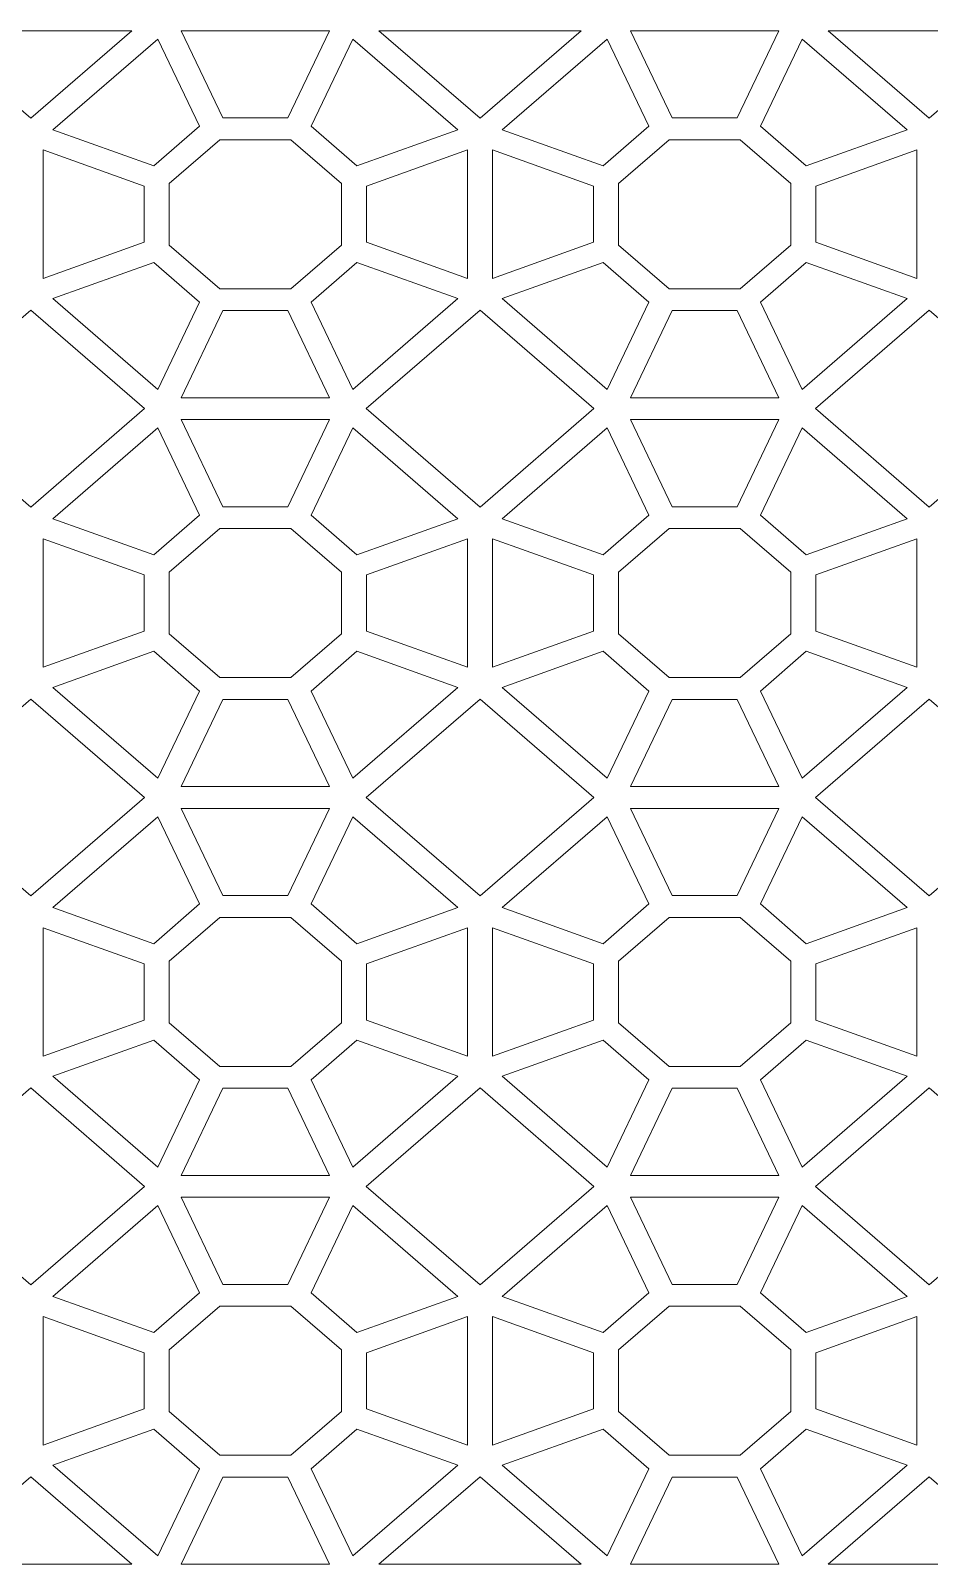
# Model space of a CAD drawing. Header units: millimetres. Extents: x -1200 to 1200, y -590 to 590.
# Drawn here: x -173 to 518, y -590 to 590 of the extents above; entities that cross this region are included whole.
import ezdxf

# ---------------------------------------------------------------- set-up
doc = ezdxf.new("R2010")
doc.units = ezdxf.units.MM
doc.header["$MEASUREMENT"] = 0
doc.layers.add('Layer 1', color=7, linetype='Continuous')

msp = doc.modelspace()

# ---------------------------------------------------------------- linework, layer by layer
at = {"layer": 'Layer 1', "color": 250, "lineweight": 20}
for points, knots in [([(-250.6786, 589.9751), (-250.6786, 589.9751), (-95.0357, 589.9751), (-95.0357, 589.9751), (-95.0357, 589.9751), (-172.8572, 522.608), (-172.8572, 522.608), (-172.8572, 522.608), (-250.6786, 589.9751), (-250.6786, 589.9751)], [0, 0, 0, 0, 0.333333333, 0.333333333, 0.333333333, 0.666666667, 0.666666667, 0.666666667, 1, 1, 1, 1]), ([(-42.9249, 516.45), (-42.9249, 516.45), (-75.0315, 583.5503), (-75.0315, 583.5503), (-75.0315, 583.5503), (-155.7406, 513.6834), (-155.7406, 513.6834), (-155.7406, 513.6834), (-78.2285, 485.8907), (-78.2285, 485.8907), (-78.2285, 485.8907), (-42.9249, 516.45), (-42.9249, 516.45)], [0, 0, 0, 0, 0.25, 0.25, 0.25, 0.5, 0.5, 0.5, 0.75, 0.75, 0.75, 1, 1, 1, 1]), ([(24.9158, 522.8757), (24.9158, 522.8757), (57.0234, 589.9751), (57.0234, 589.9751), (57.0234, 589.9751), (-57.1159, 589.9751), (-57.1159, 589.9751), (-57.1159, 589.9751), (-25.0084, 522.8774), (-25.0084, 522.8774), (-25.0084, 522.8774), (24.9158, 522.8757), (24.9158, 522.8757)], [0, 0, 0, 0, 0.25, 0.25, 0.25, 0.5, 0.5, 0.5, 0.75, 0.75, 0.75, 1, 1, 1, 1]), ([(78.1359, 485.8941), (78.1359, 485.8941), (155.649, 513.6876), (155.649, 513.6876), (155.649, 513.6876), (74.9409, 583.5537), (74.9409, 583.5537), (74.9409, 583.5537), (42.8343, 516.4551), (42.8343, 516.4551), (42.8343, 516.4551), (78.1359, 485.8941), (78.1359, 485.8941)], [0, 0, 0, 0, 0.25, 0.25, 0.25, 0.5, 0.5, 0.5, 0.75, 0.75, 0.75, 1, 1, 1, 1]), ([(94.949, 589.9751), (94.949, 589.9751), (250.5919, 589.9751), (250.5919, 589.9751), (250.5919, 589.9751), (172.7705, 522.608), (172.7705, 522.608), (172.7705, 522.608), (94.949, 589.9751), (94.949, 589.9751)], [0, 0, 0, 0, 0.333333333, 0.333333333, 0.333333333, 0.666666667, 0.666666667, 0.666666667, 1, 1, 1, 1]), ([(267.404, 485.8941), (267.404, 485.8941), (189.8919, 513.6876), (189.8919, 513.6876), (189.8919, 513.6876), (270.601, 583.5537), (270.601, 583.5537), (270.601, 583.5537), (302.7066, 516.4551), (302.7066, 516.4551), (302.7066, 516.4551), (267.404, 485.8941), (267.404, 485.8941)], [0, 0, 0, 0, 0.25, 0.25, 0.25, 0.5, 0.5, 0.5, 0.75, 0.75, 0.75, 1, 1, 1, 1]), ([(320.625, 522.8757), (320.625, 522.8757), (288.5185, 589.9751), (288.5185, 589.9751), (288.5185, 589.9751), (402.6559, 589.9751), (402.6559, 589.9751), (402.6559, 589.9751), (370.5503, 522.8774), (370.5503, 522.8774), (370.5503, 522.8774), (320.625, 522.8757), (320.625, 522.8757)], [0, 0, 0, 0, 0.25, 0.25, 0.25, 0.5, 0.5, 0.5, 0.75, 0.75, 0.75, 1, 1, 1, 1]), ([(388.4649, 516.45), (388.4649, 516.45), (420.5723, 583.5503), (420.5723, 583.5503), (420.5723, 583.5503), (501.2816, 513.6834), (501.2816, 513.6834), (501.2816, 513.6834), (423.7713, 485.8907), (423.7713, 485.8907), (423.7713, 485.8907), (388.4649, 516.45), (388.4649, 516.45)], [0, 0, 0, 0, 0.25, 0.25, 0.25, 0.5, 0.5, 0.5, 0.75, 0.75, 0.75, 1, 1, 1, 1]), ([(440.5766, 589.9751), (440.5766, 589.9751), (596.2195, 589.9751), (596.2195, 589.9751), (596.2195, 589.9751), (518.3981, 522.608), (518.3981, 522.608), (518.3981, 522.608), (440.5766, 589.9751), (440.5766, 589.9751)], [0, 0, 0, 0, 0.333333333, 0.333333333, 0.333333333, 0.666666667, 0.666666667, 0.666666667, 1, 1, 1, 1]), ([(-85.6483, 470.3793), (-85.6483, 470.3793), (-163.1605, 498.1721), (-163.1605, 498.1721), (-163.1605, 498.1721), (-163.1605, 399.3725), (-163.1605, 399.3725), (-163.1605, 399.3725), (-85.6503, 427.166), (-85.6503, 427.166), (-85.6503, 427.166), (-85.6483, 470.3793), (-85.6483, 470.3793)], [0, 0, 0, 0, 0.25, 0.25, 0.25, 0.5, 0.5, 0.5, 0.75, 0.75, 0.75, 1, 1, 1, 1]), ([(66.1713, 472.5106), (66.1713, 472.5106), (66.1703, 425.0272), (66.1703, 425.0272), (66.1703, 425.0272), (27.3846, 391.4511), (27.3846, 391.4511), (27.3846, 391.4511), (-27.4714, 391.4527), (-27.4714, 391.4527), (-27.4714, 391.4527), (-66.257, 425.0289), (-66.257, 425.0289), (-66.257, 425.0289), (-66.255, 472.514), (-66.255, 472.514), (-66.255, 472.514), (-27.4674, 506.0893), (-27.4674, 506.0893), (-27.4674, 506.0893), (27.3846, 506.0876), (27.3846, 506.0876), (27.3846, 506.0876), (66.1713, 472.5106), (66.1713, 472.5106)], [0, 0, 0, 0, 0.125, 0.125, 0.125, 0.25, 0.25, 0.25, 0.375, 0.375, 0.375, 0.5, 0.5, 0.5, 0.625, 0.625, 0.625, 0.75, 0.75, 0.75, 0.875, 0.875, 0.875, 1, 1, 1, 1]), ([(163.0738, 498.1796), (163.0738, 498.1796), (85.5645, 470.3869), (85.5645, 470.3869), (85.5645, 470.3869), (85.5626, 427.1601), (85.5626, 427.1601), (85.5626, 427.1601), (163.0738, 399.3666), (163.0738, 399.3666), (163.0738, 399.3666), (163.0738, 498.1796), (163.0738, 498.1796)], [0, 0, 0, 0, 0.25, 0.25, 0.25, 0.5, 0.5, 0.5, 0.75, 0.75, 0.75, 1, 1, 1, 1]), ([(182.4671, 498.1796), (182.4671, 498.1796), (259.9764, 470.3869), (259.9764, 470.3869), (259.9764, 470.3869), (259.9774, 427.1601), (259.9774, 427.1601), (259.9774, 427.1601), (182.4671, 399.3666), (182.4671, 399.3666), (182.4671, 399.3666), (182.4671, 498.1796), (182.4671, 498.1796)], [0, 0, 0, 0, 0.25, 0.25, 0.25, 0.5, 0.5, 0.5, 0.75, 0.75, 0.75, 1, 1, 1, 1]), ([(279.3696, 472.5106), (279.3696, 472.5106), (279.3706, 425.0272), (279.3706, 425.0272), (279.3706, 425.0272), (318.1572, 391.4511), (318.1572, 391.4511), (318.1572, 391.4511), (373.0132, 391.4527), (373.0132, 391.4527), (373.0132, 391.4527), (411.7979, 425.0289), (411.7979, 425.0289), (411.7979, 425.0289), (411.796, 472.514), (411.796, 472.514), (411.796, 472.514), (373.0084, 506.0893), (373.0084, 506.0893), (373.0084, 506.0893), (318.1553, 506.0876), (318.1553, 506.0876), (318.1553, 506.0876), (279.3696, 472.5106), (279.3696, 472.5106)], [0, 0, 0, 0, 0.125, 0.125, 0.125, 0.25, 0.25, 0.25, 0.375, 0.375, 0.375, 0.5, 0.5, 0.5, 0.625, 0.625, 0.625, 0.75, 0.75, 0.75, 0.875, 0.875, 0.875, 1, 1, 1, 1]), ([(508.7014, 399.3725), (508.7014, 399.3725), (508.7014, 498.1721), (508.7014, 498.1721), (508.7014, 498.1721), (431.1883, 470.3793), (431.1883, 470.3793), (431.1883, 470.3793), (431.1922, 427.166), (431.1922, 427.166), (431.1922, 427.166), (508.7014, 399.3725), (508.7014, 399.3725)], [0, 0, 0, 0, 0.25, 0.25, 0.25, 0.5, 0.5, 0.5, 0.75, 0.75, 0.75, 1, 1, 1, 1]), ([(-78.2342, 411.6546), (-78.2342, 411.6546), (-155.7444, 383.8611), (-155.7444, 383.8611), (-155.7444, 383.8611), (-75.0334, 313.9925), (-75.0334, 313.9925), (-75.0334, 313.9925), (-42.9259, 381.0903), (-42.9259, 381.0903), (-42.9259, 381.0903), (-78.2342, 411.6546), (-78.2342, 411.6546)], [0, 0, 0, 0, 0.25, 0.25, 0.25, 0.5, 0.5, 0.5, 0.75, 0.75, 0.75, 1, 1, 1, 1]), ([(42.8363, 381.0869), (42.8363, 381.0869), (74.9429, 313.9891), (74.9429, 313.9891), (74.9429, 313.9891), (155.652, 383.8561), (155.652, 383.8561), (155.652, 383.8561), (78.1418, 411.6488), (78.1418, 411.6488), (78.1418, 411.6488), (42.8363, 381.0869), (42.8363, 381.0869)], [0, 0, 0, 0, 0.25, 0.25, 0.25, 0.5, 0.5, 0.5, 0.75, 0.75, 0.75, 1, 1, 1, 1]), ([(302.7047, 381.0869), (302.7047, 381.0869), (270.5981, 313.9891), (270.5981, 313.9891), (270.5981, 313.9891), (189.8889, 383.8561), (189.8889, 383.8561), (189.8889, 383.8561), (267.3992, 411.6488), (267.3992, 411.6488), (267.3992, 411.6488), (302.7047, 381.0869), (302.7047, 381.0869)], [0, 0, 0, 0, 0.25, 0.25, 0.25, 0.5, 0.5, 0.5, 0.75, 0.75, 0.75, 1, 1, 1, 1]), ([(423.7742, 411.6546), (423.7742, 411.6546), (501.2863, 383.8611), (501.2863, 383.8611), (501.2863, 383.8611), (420.5743, 313.9925), (420.5743, 313.9925), (420.5743, 313.9925), (388.4677, 381.0903), (388.4677, 381.0903), (388.4677, 381.0903), (423.7742, 411.6546), (423.7742, 411.6546)], [0, 0, 0, 0, 0.25, 0.25, 0.25, 0.5, 0.5, 0.5, 0.75, 0.75, 0.75, 1, 1, 1, 1]), ([(-85.339, 299.172), (-85.339, 299.172), (-172.8572, 374.9332), (-172.8572, 374.9332), (-172.8572, 374.9332), (-260.3753, 299.172), (-260.3753, 299.172), (-260.3753, 299.172), (-172.8572, 223.4107), (-172.8572, 223.4107), (-172.8572, 223.4107), (-85.339, 299.172), (-85.339, 299.172)], [0, 0, 0, 0, 0.25, 0.25, 0.25, 0.5, 0.5, 0.5, 0.75, 0.75, 0.75, 1, 1, 1, 1]), ([(-25.0103, 374.6646), (-25.0103, 374.6646), (-57.1179, 307.566), (-57.1179, 307.566), (-57.1179, 307.566), (57.0244, 307.566), (57.0244, 307.566), (57.0244, 307.566), (24.9187, 374.6629), (24.9187, 374.6629), (24.9187, 374.6629), (-25.0103, 374.6646), (-25.0103, 374.6646)], [0, 0, 0, 0, 0.25, 0.25, 0.25, 0.5, 0.5, 0.5, 0.75, 0.75, 0.75, 1, 1, 1, 1]), ([(172.7705, 374.9332), (172.7705, 374.9332), (260.2886, 299.172), (260.2886, 299.172), (260.2886, 299.172), (172.7705, 223.4107), (172.7705, 223.4107), (172.7705, 223.4107), (85.2523, 299.172), (85.2523, 299.172), (85.2523, 299.172), (172.7705, 374.9332), (172.7705, 374.9332)], [0, 0, 0, 0, 0.25, 0.25, 0.25, 0.5, 0.5, 0.5, 0.75, 0.75, 0.75, 1, 1, 1, 1]), ([(370.5512, 374.6646), (370.5512, 374.6646), (402.6578, 307.566), (402.6578, 307.566), (402.6578, 307.566), (288.5175, 307.566), (288.5175, 307.566), (288.5175, 307.566), (320.6222, 374.6629), (320.6222, 374.6629), (320.6222, 374.6629), (370.5512, 374.6646), (370.5512, 374.6646)], [0, 0, 0, 0, 0.25, 0.25, 0.25, 0.5, 0.5, 0.5, 0.75, 0.75, 0.75, 1, 1, 1, 1]), ([(605.9162, 299.172), (605.9162, 299.172), (518.3981, 374.9332), (518.3981, 374.9332), (518.3981, 374.9332), (430.88, 299.172), (430.88, 299.172), (430.88, 299.172), (518.3981, 223.4107), (518.3981, 223.4107), (518.3981, 223.4107), (605.9162, 299.172), (605.9162, 299.172)], [0, 0, 0, 0, 0.25, 0.25, 0.25, 0.5, 0.5, 0.5, 0.75, 0.75, 0.75, 1, 1, 1, 1]), ([(-78.2342, 186.6893), (-78.2342, 186.6893), (-155.7444, 214.4828), (-155.7444, 214.4828), (-155.7444, 214.4828), (-75.0334, 284.3514), (-75.0334, 284.3514), (-75.0334, 284.3514), (-42.9259, 217.2537), (-42.9259, 217.2537), (-42.9259, 217.2537), (-78.2342, 186.6893), (-78.2342, 186.6893)], [0, 0, 0, 0, 0.25, 0.25, 0.25, 0.5, 0.5, 0.5, 0.75, 0.75, 0.75, 1, 1, 1, 1]), ([(-25.0103, 223.6793), (-25.0103, 223.6793), (-57.1179, 290.778), (-57.1179, 290.778), (-57.1179, 290.778), (57.0244, 290.778), (57.0244, 290.778), (57.0244, 290.778), (24.9187, 223.681), (24.9187, 223.681), (24.9187, 223.681), (-25.0103, 223.6793), (-25.0103, 223.6793)], [0, 0, 0, 0, 0.25, 0.25, 0.25, 0.5, 0.5, 0.5, 0.75, 0.75, 0.75, 1, 1, 1, 1]), ([(42.8363, 217.257), (42.8363, 217.257), (74.9429, 284.3548), (74.9429, 284.3548), (74.9429, 284.3548), (155.652, 214.4878), (155.652, 214.4878), (155.652, 214.4878), (78.1418, 186.6951), (78.1418, 186.6951), (78.1418, 186.6951), (42.8363, 217.257), (42.8363, 217.257)], [0, 0, 0, 0, 0.25, 0.25, 0.25, 0.5, 0.5, 0.5, 0.75, 0.75, 0.75, 1, 1, 1, 1]), ([(302.7047, 217.257), (302.7047, 217.257), (270.5981, 284.3548), (270.5981, 284.3548), (270.5981, 284.3548), (189.8889, 214.4878), (189.8889, 214.4878), (189.8889, 214.4878), (267.3992, 186.6951), (267.3992, 186.6951), (267.3992, 186.6951), (302.7047, 217.257), (302.7047, 217.257)], [0, 0, 0, 0, 0.25, 0.25, 0.25, 0.5, 0.5, 0.5, 0.75, 0.75, 0.75, 1, 1, 1, 1]), ([(370.5512, 223.6793), (370.5512, 223.6793), (402.6578, 290.778), (402.6578, 290.778), (402.6578, 290.778), (288.5175, 290.778), (288.5175, 290.778), (288.5175, 290.778), (320.6222, 223.681), (320.6222, 223.681), (320.6222, 223.681), (370.5512, 223.6793), (370.5512, 223.6793)], [0, 0, 0, 0, 0.25, 0.25, 0.25, 0.5, 0.5, 0.5, 0.75, 0.75, 0.75, 1, 1, 1, 1]), ([(423.7742, 186.6893), (423.7742, 186.6893), (501.2863, 214.4828), (501.2863, 214.4828), (501.2863, 214.4828), (420.5743, 284.3514), (420.5743, 284.3514), (420.5743, 284.3514), (388.4677, 217.2537), (388.4677, 217.2537), (388.4677, 217.2537), (423.7742, 186.6893), (423.7742, 186.6893)], [0, 0, 0, 0, 0.25, 0.25, 0.25, 0.5, 0.5, 0.5, 0.75, 0.75, 0.75, 1, 1, 1, 1]), ([(66.1713, 125.8333), (66.1713, 125.8333), (66.1703, 173.3167), (66.1703, 173.3167), (66.1703, 173.3167), (27.3846, 206.8929), (27.3846, 206.8929), (27.3846, 206.8929), (-27.4714, 206.8912), (-27.4714, 206.8912), (-27.4714, 206.8912), (-66.257, 173.315), (-66.257, 173.315), (-66.257, 173.315), (-66.255, 125.83), (-66.255, 125.83), (-66.255, 125.83), (-27.4674, 92.2546), (-27.4674, 92.2546), (-27.4674, 92.2546), (27.3846, 92.2563), (27.3846, 92.2563), (27.3846, 92.2563), (66.1713, 125.8333), (66.1713, 125.8333)], [0, 0, 0, 0, 0.125, 0.125, 0.125, 0.25, 0.25, 0.25, 0.375, 0.375, 0.375, 0.5, 0.5, 0.5, 0.625, 0.625, 0.625, 0.75, 0.75, 0.75, 0.875, 0.875, 0.875, 1, 1, 1, 1]), ([(279.3696, 125.8333), (279.3696, 125.8333), (279.3706, 173.3167), (279.3706, 173.3167), (279.3706, 173.3167), (318.1572, 206.8929), (318.1572, 206.8929), (318.1572, 206.8929), (373.0132, 206.8912), (373.0132, 206.8912), (373.0132, 206.8912), (411.7979, 173.315), (411.7979, 173.315), (411.7979, 173.315), (411.796, 125.83), (411.796, 125.83), (411.796, 125.83), (373.0084, 92.2546), (373.0084, 92.2546), (373.0084, 92.2546), (318.1553, 92.2563), (318.1553, 92.2563), (318.1553, 92.2563), (279.3696, 125.8333), (279.3696, 125.8333)], [0, 0, 0, 0, 0.125, 0.125, 0.125, 0.25, 0.25, 0.25, 0.375, 0.375, 0.375, 0.5, 0.5, 0.5, 0.625, 0.625, 0.625, 0.75, 0.75, 0.75, 0.875, 0.875, 0.875, 1, 1, 1, 1]), ([(-85.6483, 127.9646), (-85.6483, 127.9646), (-163.1605, 100.1719), (-163.1605, 100.1719), (-163.1605, 100.1719), (-163.1605, 198.9714), (-163.1605, 198.9714), (-163.1605, 198.9714), (-85.6503, 171.1779), (-85.6503, 171.1779), (-85.6503, 171.1779), (-85.6483, 127.9646), (-85.6483, 127.9646)], [0, 0, 0, 0, 0.25, 0.25, 0.25, 0.5, 0.5, 0.5, 0.75, 0.75, 0.75, 1, 1, 1, 1]), ([(163.0738, 100.1643), (163.0738, 100.1643), (85.5645, 127.957), (85.5645, 127.957), (85.5645, 127.957), (85.5626, 171.1838), (85.5626, 171.1838), (85.5626, 171.1838), (163.0738, 198.9773), (163.0738, 198.9773), (163.0738, 198.9773), (163.0738, 100.1643), (163.0738, 100.1643)], [0, 0, 0, 0, 0.25, 0.25, 0.25, 0.5, 0.5, 0.5, 0.75, 0.75, 0.75, 1, 1, 1, 1]), ([(182.4671, 100.1643), (182.4671, 100.1643), (259.9764, 127.957), (259.9764, 127.957), (259.9764, 127.957), (259.9774, 171.1838), (259.9774, 171.1838), (259.9774, 171.1838), (182.4671, 198.9773), (182.4671, 198.9773), (182.4671, 198.9773), (182.4671, 100.1643), (182.4671, 100.1643)], [0, 0, 0, 0, 0.25, 0.25, 0.25, 0.5, 0.5, 0.5, 0.75, 0.75, 0.75, 1, 1, 1, 1]), ([(508.7014, 198.9714), (508.7014, 198.9714), (508.7014, 100.1719), (508.7014, 100.1719), (508.7014, 100.1719), (431.1883, 127.9646), (431.1883, 127.9646), (431.1883, 127.9646), (431.1922, 171.1779), (431.1922, 171.1779), (431.1922, 171.1779), (508.7014, 198.9714), (508.7014, 198.9714)], [0, 0, 0, 0, 0.25, 0.25, 0.25, 0.5, 0.5, 0.5, 0.75, 0.75, 0.75, 1, 1, 1, 1]), ([(-42.9249, 81.8939), (-42.9249, 81.8939), (-75.0315, 14.7936), (-75.0315, 14.7936), (-75.0315, 14.7936), (-155.7406, 84.6605), (-155.7406, 84.6605), (-155.7406, 84.6605), (-78.2285, 112.4532), (-78.2285, 112.4532), (-78.2285, 112.4532), (-42.9249, 81.8939), (-42.9249, 81.8939)], [0, 0, 0, 0, 0.25, 0.25, 0.25, 0.5, 0.5, 0.5, 0.75, 0.75, 0.75, 1, 1, 1, 1]), ([(78.1359, 112.4498), (78.1359, 112.4498), (155.649, 84.6564), (155.649, 84.6564), (155.649, 84.6564), (74.9409, 14.7902), (74.9409, 14.7902), (74.9409, 14.7902), (42.8343, 81.8888), (42.8343, 81.8888), (42.8343, 81.8888), (78.1359, 112.4498), (78.1359, 112.4498)], [0, 0, 0, 0, 0.25, 0.25, 0.25, 0.5, 0.5, 0.5, 0.75, 0.75, 0.75, 1, 1, 1, 1]), ([(267.404, 112.4498), (267.404, 112.4498), (189.8919, 84.6564), (189.8919, 84.6564), (189.8919, 84.6564), (270.601, 14.7902), (270.601, 14.7902), (270.601, 14.7902), (302.7066, 81.8888), (302.7066, 81.8888), (302.7066, 81.8888), (267.404, 112.4498), (267.404, 112.4498)], [0, 0, 0, 0, 0.25, 0.25, 0.25, 0.5, 0.5, 0.5, 0.75, 0.75, 0.75, 1, 1, 1, 1]), ([(388.4649, 81.8939), (388.4649, 81.8939), (420.5723, 14.7936), (420.5723, 14.7936), (420.5723, 14.7936), (501.2816, 84.6605), (501.2816, 84.6605), (501.2816, 84.6605), (423.7713, 112.4532), (423.7713, 112.4532), (423.7713, 112.4532), (388.4649, 81.8939), (388.4649, 81.8939)], [0, 0, 0, 0, 0.25, 0.25, 0.25, 0.5, 0.5, 0.5, 0.75, 0.75, 0.75, 1, 1, 1, 1]), ([(-172.8572, 75.736), (-172.8572, 75.736), (-85.339, -0.0253), (-85.339, -0.0253), (-85.339, -0.0253), (-172.8572, -75.7865), (-172.8572, -75.7865), (-172.8572, -75.7865), (-260.3753, -0.0253), (-260.3753, -0.0253), (-260.3753, -0.0253), (-172.8572, 75.736), (-172.8572, 75.736)], [0, 0, 0, 0, 0.25, 0.25, 0.25, 0.5, 0.5, 0.5, 0.75, 0.75, 0.75, 1, 1, 1, 1]), ([(24.9158, 75.4682), (24.9158, 75.4682), (57.0234, 8.3688), (57.0234, 8.3688), (57.0234, 8.3688), (-57.1159, 8.3688), (-57.1159, 8.3688), (-57.1159, 8.3688), (-25.0084, 75.4666), (-25.0084, 75.4666), (-25.0084, 75.4666), (24.9158, 75.4682), (24.9158, 75.4682)], [0, 0, 0, 0, 0.25, 0.25, 0.25, 0.5, 0.5, 0.5, 0.75, 0.75, 0.75, 1, 1, 1, 1]), ([(260.2886, -0.0253), (260.2886, -0.0253), (172.7705, 75.736), (172.7705, 75.736), (172.7705, 75.736), (85.2523, -0.0253), (85.2523, -0.0253), (85.2523, -0.0253), (172.7705, -75.7865), (172.7705, -75.7865), (172.7705, -75.7865), (260.2886, -0.0253), (260.2886, -0.0253)], [0, 0, 0, 0, 0.25, 0.25, 0.25, 0.5, 0.5, 0.5, 0.75, 0.75, 0.75, 1, 1, 1, 1]), ([(320.625, 75.4682), (320.625, 75.4682), (288.5185, 8.3688), (288.5185, 8.3688), (288.5185, 8.3688), (402.6559, 8.3688), (402.6559, 8.3688), (402.6559, 8.3688), (370.5503, 75.4666), (370.5503, 75.4666), (370.5503, 75.4666), (320.625, 75.4682), (320.625, 75.4682)], [0, 0, 0, 0, 0.25, 0.25, 0.25, 0.5, 0.5, 0.5, 0.75, 0.75, 0.75, 1, 1, 1, 1]), ([(518.3981, 75.736), (518.3981, 75.736), (605.9162, -0.0253), (605.9162, -0.0253), (605.9162, -0.0253), (518.3981, -75.7865), (518.3981, -75.7865), (518.3981, -75.7865), (430.88, -0.0253), (430.88, -0.0253), (430.88, -0.0253), (518.3981, 75.736), (518.3981, 75.736)], [0, 0, 0, 0, 0.25, 0.25, 0.25, 0.5, 0.5, 0.5, 0.75, 0.75, 0.75, 1, 1, 1, 1]), ([(24.9158, -75.5188), (24.9158, -75.5188), (57.0234, -8.4193), (57.0234, -8.4193), (57.0234, -8.4193), (-57.1159, -8.4193), (-57.1159, -8.4193), (-57.1159, -8.4193), (-25.0084, -75.5171), (-25.0084, -75.5171), (-25.0084, -75.5171), (24.9158, -75.5188), (24.9158, -75.5188)], [0, 0, 0, 0, 0.25, 0.25, 0.25, 0.5, 0.5, 0.5, 0.75, 0.75, 0.75, 1, 1, 1, 1]), ([(320.625, -75.5188), (320.625, -75.5188), (288.5185, -8.4193), (288.5185, -8.4193), (288.5185, -8.4193), (402.6559, -8.4193), (402.6559, -8.4193), (402.6559, -8.4193), (370.5503, -75.5171), (370.5503, -75.5171), (370.5503, -75.5171), (320.625, -75.5188), (320.625, -75.5188)], [0, 0, 0, 0, 0.25, 0.25, 0.25, 0.5, 0.5, 0.5, 0.75, 0.75, 0.75, 1, 1, 1, 1]), ([(-42.9249, -81.9444), (-42.9249, -81.9444), (-75.0315, -14.8441), (-75.0315, -14.8441), (-75.0315, -14.8441), (-155.7406, -84.7111), (-155.7406, -84.7111), (-155.7406, -84.7111), (-78.2285, -112.5037), (-78.2285, -112.5037), (-78.2285, -112.5037), (-42.9249, -81.9444), (-42.9249, -81.9444)], [0, 0, 0, 0, 0.25, 0.25, 0.25, 0.5, 0.5, 0.5, 0.75, 0.75, 0.75, 1, 1, 1, 1]), ([(78.1359, -112.5004), (78.1359, -112.5004), (155.649, -84.7069), (155.649, -84.7069), (155.649, -84.7069), (74.9409, -14.8408), (74.9409, -14.8408), (74.9409, -14.8408), (42.8343, -81.9394), (42.8343, -81.9394), (42.8343, -81.9394), (78.1359, -112.5004), (78.1359, -112.5004)], [0, 0, 0, 0, 0.25, 0.25, 0.25, 0.5, 0.5, 0.5, 0.75, 0.75, 0.75, 1, 1, 1, 1]), ([(267.404, -112.5004), (267.404, -112.5004), (189.8919, -84.7069), (189.8919, -84.7069), (189.8919, -84.7069), (270.601, -14.8408), (270.601, -14.8408), (270.601, -14.8408), (302.7066, -81.9394), (302.7066, -81.9394), (302.7066, -81.9394), (267.404, -112.5004), (267.404, -112.5004)], [0, 0, 0, 0, 0.25, 0.25, 0.25, 0.5, 0.5, 0.5, 0.75, 0.75, 0.75, 1, 1, 1, 1]), ([(388.4649, -81.9444), (388.4649, -81.9444), (420.5723, -14.8441), (420.5723, -14.8441), (420.5723, -14.8441), (501.2816, -84.7111), (501.2816, -84.7111), (501.2816, -84.7111), (423.7713, -112.5037), (423.7713, -112.5037), (423.7713, -112.5037), (388.4649, -81.9444), (388.4649, -81.9444)], [0, 0, 0, 0, 0.25, 0.25, 0.25, 0.5, 0.5, 0.5, 0.75, 0.75, 0.75, 1, 1, 1, 1]), ([(66.1713, -125.8838), (66.1713, -125.8838), (66.1703, -173.3673), (66.1703, -173.3673), (66.1703, -173.3673), (27.3846, -206.9434), (27.3846, -206.9434), (27.3846, -206.9434), (-27.4714, -206.9418), (-27.4714, -206.9418), (-27.4714, -206.9418), (-66.257, -173.3656), (-66.257, -173.3656), (-66.257, -173.3656), (-66.255, -125.8805), (-66.255, -125.8805), (-66.255, -125.8805), (-27.4674, -92.3052), (-27.4674, -92.3052), (-27.4674, -92.3052), (27.3846, -92.3068), (27.3846, -92.3068), (27.3846, -92.3068), (66.1713, -125.8838), (66.1713, -125.8838)], [0, 0, 0, 0, 0.125, 0.125, 0.125, 0.25, 0.25, 0.25, 0.375, 0.375, 0.375, 0.5, 0.5, 0.5, 0.625, 0.625, 0.625, 0.75, 0.75, 0.75, 0.875, 0.875, 0.875, 1, 1, 1, 1]), ([(279.3696, -125.8838), (279.3696, -125.8838), (279.3706, -173.3673), (279.3706, -173.3673), (279.3706, -173.3673), (318.1572, -206.9434), (318.1572, -206.9434), (318.1572, -206.9434), (373.0132, -206.9418), (373.0132, -206.9418), (373.0132, -206.9418), (411.7979, -173.3656), (411.7979, -173.3656), (411.7979, -173.3656), (411.796, -125.8805), (411.796, -125.8805), (411.796, -125.8805), (373.0084, -92.3052), (373.0084, -92.3052), (373.0084, -92.3052), (318.1553, -92.3068), (318.1553, -92.3068), (318.1553, -92.3068), (279.3696, -125.8838), (279.3696, -125.8838)], [0, 0, 0, 0, 0.125, 0.125, 0.125, 0.25, 0.25, 0.25, 0.375, 0.375, 0.375, 0.5, 0.5, 0.5, 0.625, 0.625, 0.625, 0.75, 0.75, 0.75, 0.875, 0.875, 0.875, 1, 1, 1, 1]), ([(-85.6483, -128.0151), (-85.6483, -128.0151), (-163.1605, -100.2224), (-163.1605, -100.2224), (-163.1605, -100.2224), (-163.1605, -199.022), (-163.1605, -199.022), (-163.1605, -199.022), (-85.6503, -171.2285), (-85.6503, -171.2285), (-85.6503, -171.2285), (-85.6483, -128.0151), (-85.6483, -128.0151)], [0, 0, 0, 0, 0.25, 0.25, 0.25, 0.5, 0.5, 0.5, 0.75, 0.75, 0.75, 1, 1, 1, 1]), ([(163.0738, -100.2149), (163.0738, -100.2149), (85.5645, -128.0076), (85.5645, -128.0076), (85.5645, -128.0076), (85.5626, -171.2344), (85.5626, -171.2344), (85.5626, -171.2344), (163.0738, -199.0278), (163.0738, -199.0278), (163.0738, -199.0278), (163.0738, -100.2149), (163.0738, -100.2149)], [0, 0, 0, 0, 0.25, 0.25, 0.25, 0.5, 0.5, 0.5, 0.75, 0.75, 0.75, 1, 1, 1, 1]), ([(182.4671, -100.2149), (182.4671, -100.2149), (259.9764, -128.0076), (259.9764, -128.0076), (259.9764, -128.0076), (259.9774, -171.2344), (259.9774, -171.2344), (259.9774, -171.2344), (182.4671, -199.0278), (182.4671, -199.0278), (182.4671, -199.0278), (182.4671, -100.2149), (182.4671, -100.2149)], [0, 0, 0, 0, 0.25, 0.25, 0.25, 0.5, 0.5, 0.5, 0.75, 0.75, 0.75, 1, 1, 1, 1]), ([(508.7014, -199.022), (508.7014, -199.022), (508.7014, -100.2224), (508.7014, -100.2224), (508.7014, -100.2224), (431.1883, -128.0151), (431.1883, -128.0151), (431.1883, -128.0151), (431.1922, -171.2285), (431.1922, -171.2285), (431.1922, -171.2285), (508.7014, -199.022), (508.7014, -199.022)], [0, 0, 0, 0, 0.25, 0.25, 0.25, 0.5, 0.5, 0.5, 0.75, 0.75, 0.75, 1, 1, 1, 1]), ([(-78.2342, -186.7398), (-78.2342, -186.7398), (-155.7444, -214.5334), (-155.7444, -214.5334), (-155.7444, -214.5334), (-75.0334, -284.402), (-75.0334, -284.402), (-75.0334, -284.402), (-42.9259, -217.3042), (-42.9259, -217.3042), (-42.9259, -217.3042), (-78.2342, -186.7398), (-78.2342, -186.7398)], [0, 0, 0, 0, 0.25, 0.25, 0.25, 0.5, 0.5, 0.5, 0.75, 0.75, 0.75, 1, 1, 1, 1]), ([(42.8363, -217.3076), (42.8363, -217.3076), (74.9429, -284.4054), (74.9429, -284.4054), (74.9429, -284.4054), (155.652, -214.5384), (155.652, -214.5384), (155.652, -214.5384), (78.1418, -186.7457), (78.1418, -186.7457), (78.1418, -186.7457), (42.8363, -217.3076), (42.8363, -217.3076)], [0, 0, 0, 0, 0.25, 0.25, 0.25, 0.5, 0.5, 0.5, 0.75, 0.75, 0.75, 1, 1, 1, 1]), ([(302.7047, -217.3076), (302.7047, -217.3076), (270.5981, -284.4054), (270.5981, -284.4054), (270.5981, -284.4054), (189.8889, -214.5384), (189.8889, -214.5384), (189.8889, -214.5384), (267.3992, -186.7457), (267.3992, -186.7457), (267.3992, -186.7457), (302.7047, -217.3076), (302.7047, -217.3076)], [0, 0, 0, 0, 0.25, 0.25, 0.25, 0.5, 0.5, 0.5, 0.75, 0.75, 0.75, 1, 1, 1, 1]), ([(423.7742, -186.7398), (423.7742, -186.7398), (501.2863, -214.5334), (501.2863, -214.5334), (501.2863, -214.5334), (420.5743, -284.402), (420.5743, -284.402), (420.5743, -284.402), (388.4677, -217.3042), (388.4677, -217.3042), (388.4677, -217.3042), (423.7742, -186.7398), (423.7742, -186.7398)], [0, 0, 0, 0, 0.25, 0.25, 0.25, 0.5, 0.5, 0.5, 0.75, 0.75, 0.75, 1, 1, 1, 1]), ([(-85.339, -299.2225), (-85.339, -299.2225), (-172.8572, -223.4612), (-172.8572, -223.4612), (-172.8572, -223.4612), (-260.3753, -299.2225), (-260.3753, -299.2225), (-260.3753, -299.2225), (-172.8572, -374.9838), (-172.8572, -374.9838), (-172.8572, -374.9838), (-85.339, -299.2225), (-85.339, -299.2225)], [0, 0, 0, 0, 0.25, 0.25, 0.25, 0.5, 0.5, 0.5, 0.75, 0.75, 0.75, 1, 1, 1, 1]), ([(-25.0103, -223.7298), (-25.0103, -223.7298), (-57.1179, -290.8285), (-57.1179, -290.8285), (-57.1179, -290.8285), (57.0244, -290.8285), (57.0244, -290.8285), (57.0244, -290.8285), (24.9187, -223.7315), (24.9187, -223.7315), (24.9187, -223.7315), (-25.0103, -223.7298), (-25.0103, -223.7298)], [0, 0, 0, 0, 0.25, 0.25, 0.25, 0.5, 0.5, 0.5, 0.75, 0.75, 0.75, 1, 1, 1, 1]), ([(172.7705, -223.4612), (172.7705, -223.4612), (260.2886, -299.2225), (260.2886, -299.2225), (260.2886, -299.2225), (172.7705, -374.9838), (172.7705, -374.9838), (172.7705, -374.9838), (85.2523, -299.2225), (85.2523, -299.2225), (85.2523, -299.2225), (172.7705, -223.4612), (172.7705, -223.4612)], [0, 0, 0, 0, 0.25, 0.25, 0.25, 0.5, 0.5, 0.5, 0.75, 0.75, 0.75, 1, 1, 1, 1]), ([(370.5512, -223.7298), (370.5512, -223.7298), (402.6578, -290.8285), (402.6578, -290.8285), (402.6578, -290.8285), (288.5175, -290.8285), (288.5175, -290.8285), (288.5175, -290.8285), (320.6222, -223.7315), (320.6222, -223.7315), (320.6222, -223.7315), (370.5512, -223.7298), (370.5512, -223.7298)], [0, 0, 0, 0, 0.25, 0.25, 0.25, 0.5, 0.5, 0.5, 0.75, 0.75, 0.75, 1, 1, 1, 1]), ([(605.9162, -299.2225), (605.9162, -299.2225), (518.3981, -223.4612), (518.3981, -223.4612), (518.3981, -223.4612), (430.88, -299.2225), (430.88, -299.2225), (430.88, -299.2225), (518.3981, -374.9838), (518.3981, -374.9838), (518.3981, -374.9838), (605.9162, -299.2225), (605.9162, -299.2225)], [0, 0, 0, 0, 0.25, 0.25, 0.25, 0.5, 0.5, 0.5, 0.75, 0.75, 0.75, 1, 1, 1, 1]), ([(-78.2342, -411.7052), (-78.2342, -411.7052), (-155.7444, -383.9117), (-155.7444, -383.9117), (-155.7444, -383.9117), (-75.0334, -314.043), (-75.0334, -314.043), (-75.0334, -314.043), (-42.9259, -381.1408), (-42.9259, -381.1408), (-42.9259, -381.1408), (-78.2342, -411.7052), (-78.2342, -411.7052)], [0, 0, 0, 0, 0.25, 0.25, 0.25, 0.5, 0.5, 0.5, 0.75, 0.75, 0.75, 1, 1, 1, 1]), ([(-25.0103, -374.7152), (-25.0103, -374.7152), (-57.1179, -307.6165), (-57.1179, -307.6165), (-57.1179, -307.6165), (57.0244, -307.6165), (57.0244, -307.6165), (57.0244, -307.6165), (24.9187, -374.7135), (24.9187, -374.7135), (24.9187, -374.7135), (-25.0103, -374.7152), (-25.0103, -374.7152)], [0, 0, 0, 0, 0.25, 0.25, 0.25, 0.5, 0.5, 0.5, 0.75, 0.75, 0.75, 1, 1, 1, 1]), ([(42.8363, -381.1374), (42.8363, -381.1374), (74.9429, -314.0397), (74.9429, -314.0397), (74.9429, -314.0397), (155.652, -383.9066), (155.652, -383.9066), (155.652, -383.9066), (78.1418, -411.6993), (78.1418, -411.6993), (78.1418, -411.6993), (42.8363, -381.1374), (42.8363, -381.1374)], [0, 0, 0, 0, 0.25, 0.25, 0.25, 0.5, 0.5, 0.5, 0.75, 0.75, 0.75, 1, 1, 1, 1]), ([(302.7047, -381.1374), (302.7047, -381.1374), (270.5981, -314.0397), (270.5981, -314.0397), (270.5981, -314.0397), (189.8889, -383.9066), (189.8889, -383.9066), (189.8889, -383.9066), (267.3992, -411.6993), (267.3992, -411.6993), (267.3992, -411.6993), (302.7047, -381.1374), (302.7047, -381.1374)], [0, 0, 0, 0, 0.25, 0.25, 0.25, 0.5, 0.5, 0.5, 0.75, 0.75, 0.75, 1, 1, 1, 1]), ([(370.5512, -374.7152), (370.5512, -374.7152), (402.6578, -307.6165), (402.6578, -307.6165), (402.6578, -307.6165), (288.5175, -307.6165), (288.5175, -307.6165), (288.5175, -307.6165), (320.6222, -374.7135), (320.6222, -374.7135), (320.6222, -374.7135), (370.5512, -374.7152), (370.5512, -374.7152)], [0, 0, 0, 0, 0.25, 0.25, 0.25, 0.5, 0.5, 0.5, 0.75, 0.75, 0.75, 1, 1, 1, 1]), ([(423.7742, -411.7052), (423.7742, -411.7052), (501.2863, -383.9117), (501.2863, -383.9117), (501.2863, -383.9117), (420.5743, -314.043), (420.5743, -314.043), (420.5743, -314.043), (388.4677, -381.1408), (388.4677, -381.1408), (388.4677, -381.1408), (423.7742, -411.7052), (423.7742, -411.7052)], [0, 0, 0, 0, 0.25, 0.25, 0.25, 0.5, 0.5, 0.5, 0.75, 0.75, 0.75, 1, 1, 1, 1]), ([(-85.6483, -470.4299), (-85.6483, -470.4299), (-163.1605, -498.2226), (-163.1605, -498.2226), (-163.1605, -498.2226), (-163.1605, -399.4231), (-163.1605, -399.4231), (-163.1605, -399.4231), (-85.6503, -427.2166), (-85.6503, -427.2166), (-85.6503, -427.2166), (-85.6483, -470.4299), (-85.6483, -470.4299)], [0, 0, 0, 0, 0.25, 0.25, 0.25, 0.5, 0.5, 0.5, 0.75, 0.75, 0.75, 1, 1, 1, 1]), ([(66.1713, -472.5612), (66.1713, -472.5612), (66.1703, -425.0777), (66.1703, -425.0777), (66.1703, -425.0777), (27.3846, -391.5016), (27.3846, -391.5016), (27.3846, -391.5016), (-27.4714, -391.5033), (-27.4714, -391.5033), (-27.4714, -391.5033), (-66.257, -425.0794), (-66.257, -425.0794), (-66.257, -425.0794), (-66.255, -472.5645), (-66.255, -472.5645), (-66.255, -472.5645), (-27.4674, -506.1398), (-27.4674, -506.1398), (-27.4674, -506.1398), (27.3846, -506.1382), (27.3846, -506.1382), (27.3846, -506.1382), (66.1713, -472.5612), (66.1713, -472.5612)], [0, 0, 0, 0, 0.125, 0.125, 0.125, 0.25, 0.25, 0.25, 0.375, 0.375, 0.375, 0.5, 0.5, 0.5, 0.625, 0.625, 0.625, 0.75, 0.75, 0.75, 0.875, 0.875, 0.875, 1, 1, 1, 1]), ([(163.0738, -498.2302), (163.0738, -498.2302), (85.5645, -470.4374), (85.5645, -470.4374), (85.5645, -470.4374), (85.5626, -427.2107), (85.5626, -427.2107), (85.5626, -427.2107), (163.0738, -399.4172), (163.0738, -399.4172), (163.0738, -399.4172), (163.0738, -498.2302), (163.0738, -498.2302)], [0, 0, 0, 0, 0.25, 0.25, 0.25, 0.5, 0.5, 0.5, 0.75, 0.75, 0.75, 1, 1, 1, 1]), ([(182.4671, -498.2302), (182.4671, -498.2302), (259.9764, -470.4374), (259.9764, -470.4374), (259.9764, -470.4374), (259.9774, -427.2107), (259.9774, -427.2107), (259.9774, -427.2107), (182.4671, -399.4172), (182.4671, -399.4172), (182.4671, -399.4172), (182.4671, -498.2302), (182.4671, -498.2302)], [0, 0, 0, 0, 0.25, 0.25, 0.25, 0.5, 0.5, 0.5, 0.75, 0.75, 0.75, 1, 1, 1, 1]), ([(279.3696, -472.5612), (279.3696, -472.5612), (279.3706, -425.0777), (279.3706, -425.0777), (279.3706, -425.0777), (318.1572, -391.5016), (318.1572, -391.5016), (318.1572, -391.5016), (373.0132, -391.5033), (373.0132, -391.5033), (373.0132, -391.5033), (411.7979, -425.0794), (411.7979, -425.0794), (411.7979, -425.0794), (411.796, -472.5645), (411.796, -472.5645), (411.796, -472.5645), (373.0084, -506.1398), (373.0084, -506.1398), (373.0084, -506.1398), (318.1553, -506.1382), (318.1553, -506.1382), (318.1553, -506.1382), (279.3696, -472.5612), (279.3696, -472.5612)], [0, 0, 0, 0, 0.125, 0.125, 0.125, 0.25, 0.25, 0.25, 0.375, 0.375, 0.375, 0.5, 0.5, 0.5, 0.625, 0.625, 0.625, 0.75, 0.75, 0.75, 0.875, 0.875, 0.875, 1, 1, 1, 1]), ([(508.7014, -399.4231), (508.7014, -399.4231), (508.7014, -498.2226), (508.7014, -498.2226), (508.7014, -498.2226), (431.1883, -470.4299), (431.1883, -470.4299), (431.1883, -470.4299), (431.1922, -427.2166), (431.1922, -427.2166), (431.1922, -427.2166), (508.7014, -399.4231), (508.7014, -399.4231)], [0, 0, 0, 0, 0.25, 0.25, 0.25, 0.5, 0.5, 0.5, 0.75, 0.75, 0.75, 1, 1, 1, 1]), ([(-42.9249, -516.5006), (-42.9249, -516.5006), (-75.0315, -583.6009), (-75.0315, -583.6009), (-75.0315, -583.6009), (-155.7406, -513.7339), (-155.7406, -513.7339), (-155.7406, -513.7339), (-78.2285, -485.9413), (-78.2285, -485.9413), (-78.2285, -485.9413), (-42.9249, -516.5006), (-42.9249, -516.5006)], [0, 0, 0, 0, 0.25, 0.25, 0.25, 0.5, 0.5, 0.5, 0.75, 0.75, 0.75, 1, 1, 1, 1]), ([(78.1359, -485.9446), (78.1359, -485.9446), (155.649, -513.7381), (155.649, -513.7381), (155.649, -513.7381), (74.9409, -583.6043), (74.9409, -583.6043), (74.9409, -583.6043), (42.8343, -516.5057), (42.8343, -516.5057), (42.8343, -516.5057), (78.1359, -485.9446), (78.1359, -485.9446)], [0, 0, 0, 0, 0.25, 0.25, 0.25, 0.5, 0.5, 0.5, 0.75, 0.75, 0.75, 1, 1, 1, 1]), ([(267.404, -485.9446), (267.404, -485.9446), (189.8919, -513.7381), (189.8919, -513.7381), (189.8919, -513.7381), (270.601, -583.6043), (270.601, -583.6043), (270.601, -583.6043), (302.7066, -516.5057), (302.7066, -516.5057), (302.7066, -516.5057), (267.404, -485.9446), (267.404, -485.9446)], [0, 0, 0, 0, 0.25, 0.25, 0.25, 0.5, 0.5, 0.5, 0.75, 0.75, 0.75, 1, 1, 1, 1]), ([(388.4649, -516.5006), (388.4649, -516.5006), (420.5723, -583.6009), (420.5723, -583.6009), (420.5723, -583.6009), (501.2816, -513.7339), (501.2816, -513.7339), (501.2816, -513.7339), (423.7713, -485.9413), (423.7713, -485.9413), (423.7713, -485.9413), (388.4649, -516.5006), (388.4649, -516.5006)], [0, 0, 0, 0, 0.25, 0.25, 0.25, 0.5, 0.5, 0.5, 0.75, 0.75, 0.75, 1, 1, 1, 1]), ([(-95.0366, -590.0249), (-95.0366, -590.0249), (-250.6776, -590.0249), (-250.6776, -590.0249), (-250.6776, -590.0249), (-172.8572, -522.6585), (-172.8572, -522.6585), (-172.8572, -522.6585), (-95.0366, -590.0249), (-95.0366, -590.0249)], [0, 0, 0, 0, 0.333333333, 0.333333333, 0.333333333, 0.666666667, 0.666666667, 0.666666667, 1, 1, 1, 1]), ([(57.0234, -590.0249), (57.0234, -590.0249), (-57.1159, -590.0249), (-57.1159, -590.0249), (-57.1159, -590.0249), (-25.0084, -522.9279), (-25.0084, -522.9279), (-25.0084, -522.9279), (24.9158, -522.9262), (24.9158, -522.9262), (24.9158, -522.9262), (57.0234, -590.0249), (57.0234, -590.0249)], [0, 0, 0, 0, 0.25, 0.25, 0.25, 0.5, 0.5, 0.5, 0.75, 0.75, 0.75, 1, 1, 1, 1]), ([(250.5909, -590.0249), (250.5909, -590.0249), (94.95, -590.0249), (94.95, -590.0249), (94.95, -590.0249), (172.7705, -522.6585), (172.7705, -522.6585), (172.7705, -522.6585), (250.5909, -590.0249), (250.5909, -590.0249)], [0, 0, 0, 0, 0.333333333, 0.333333333, 0.333333333, 0.666666667, 0.666666667, 0.666666667, 1, 1, 1, 1]), ([(402.6559, -590.0249), (402.6559, -590.0249), (288.5185, -590.0249), (288.5185, -590.0249), (288.5185, -590.0249), (320.625, -522.9262), (320.625, -522.9262), (320.625, -522.9262), (370.5503, -522.9279), (370.5503, -522.9279), (370.5503, -522.9279), (402.6559, -590.0249), (402.6559, -590.0249)], [0, 0, 0, 0, 0.25, 0.25, 0.25, 0.5, 0.5, 0.5, 0.75, 0.75, 0.75, 1, 1, 1, 1]), ([(596.2186, -590.0249), (596.2186, -590.0249), (440.5775, -590.0249), (440.5775, -590.0249), (440.5775, -590.0249), (518.3981, -522.6585), (518.3981, -522.6585), (518.3981, -522.6585), (596.2186, -590.0249), (596.2186, -590.0249)], [0, 0, 0, 0, 0.333333333, 0.333333333, 0.333333333, 0.666666667, 0.666666667, 0.666666667, 1, 1, 1, 1])]:
    msp.add_open_spline(points, degree=3, knots=knots, dxfattribs=at)

doc.saveas('drawing.dxf')
